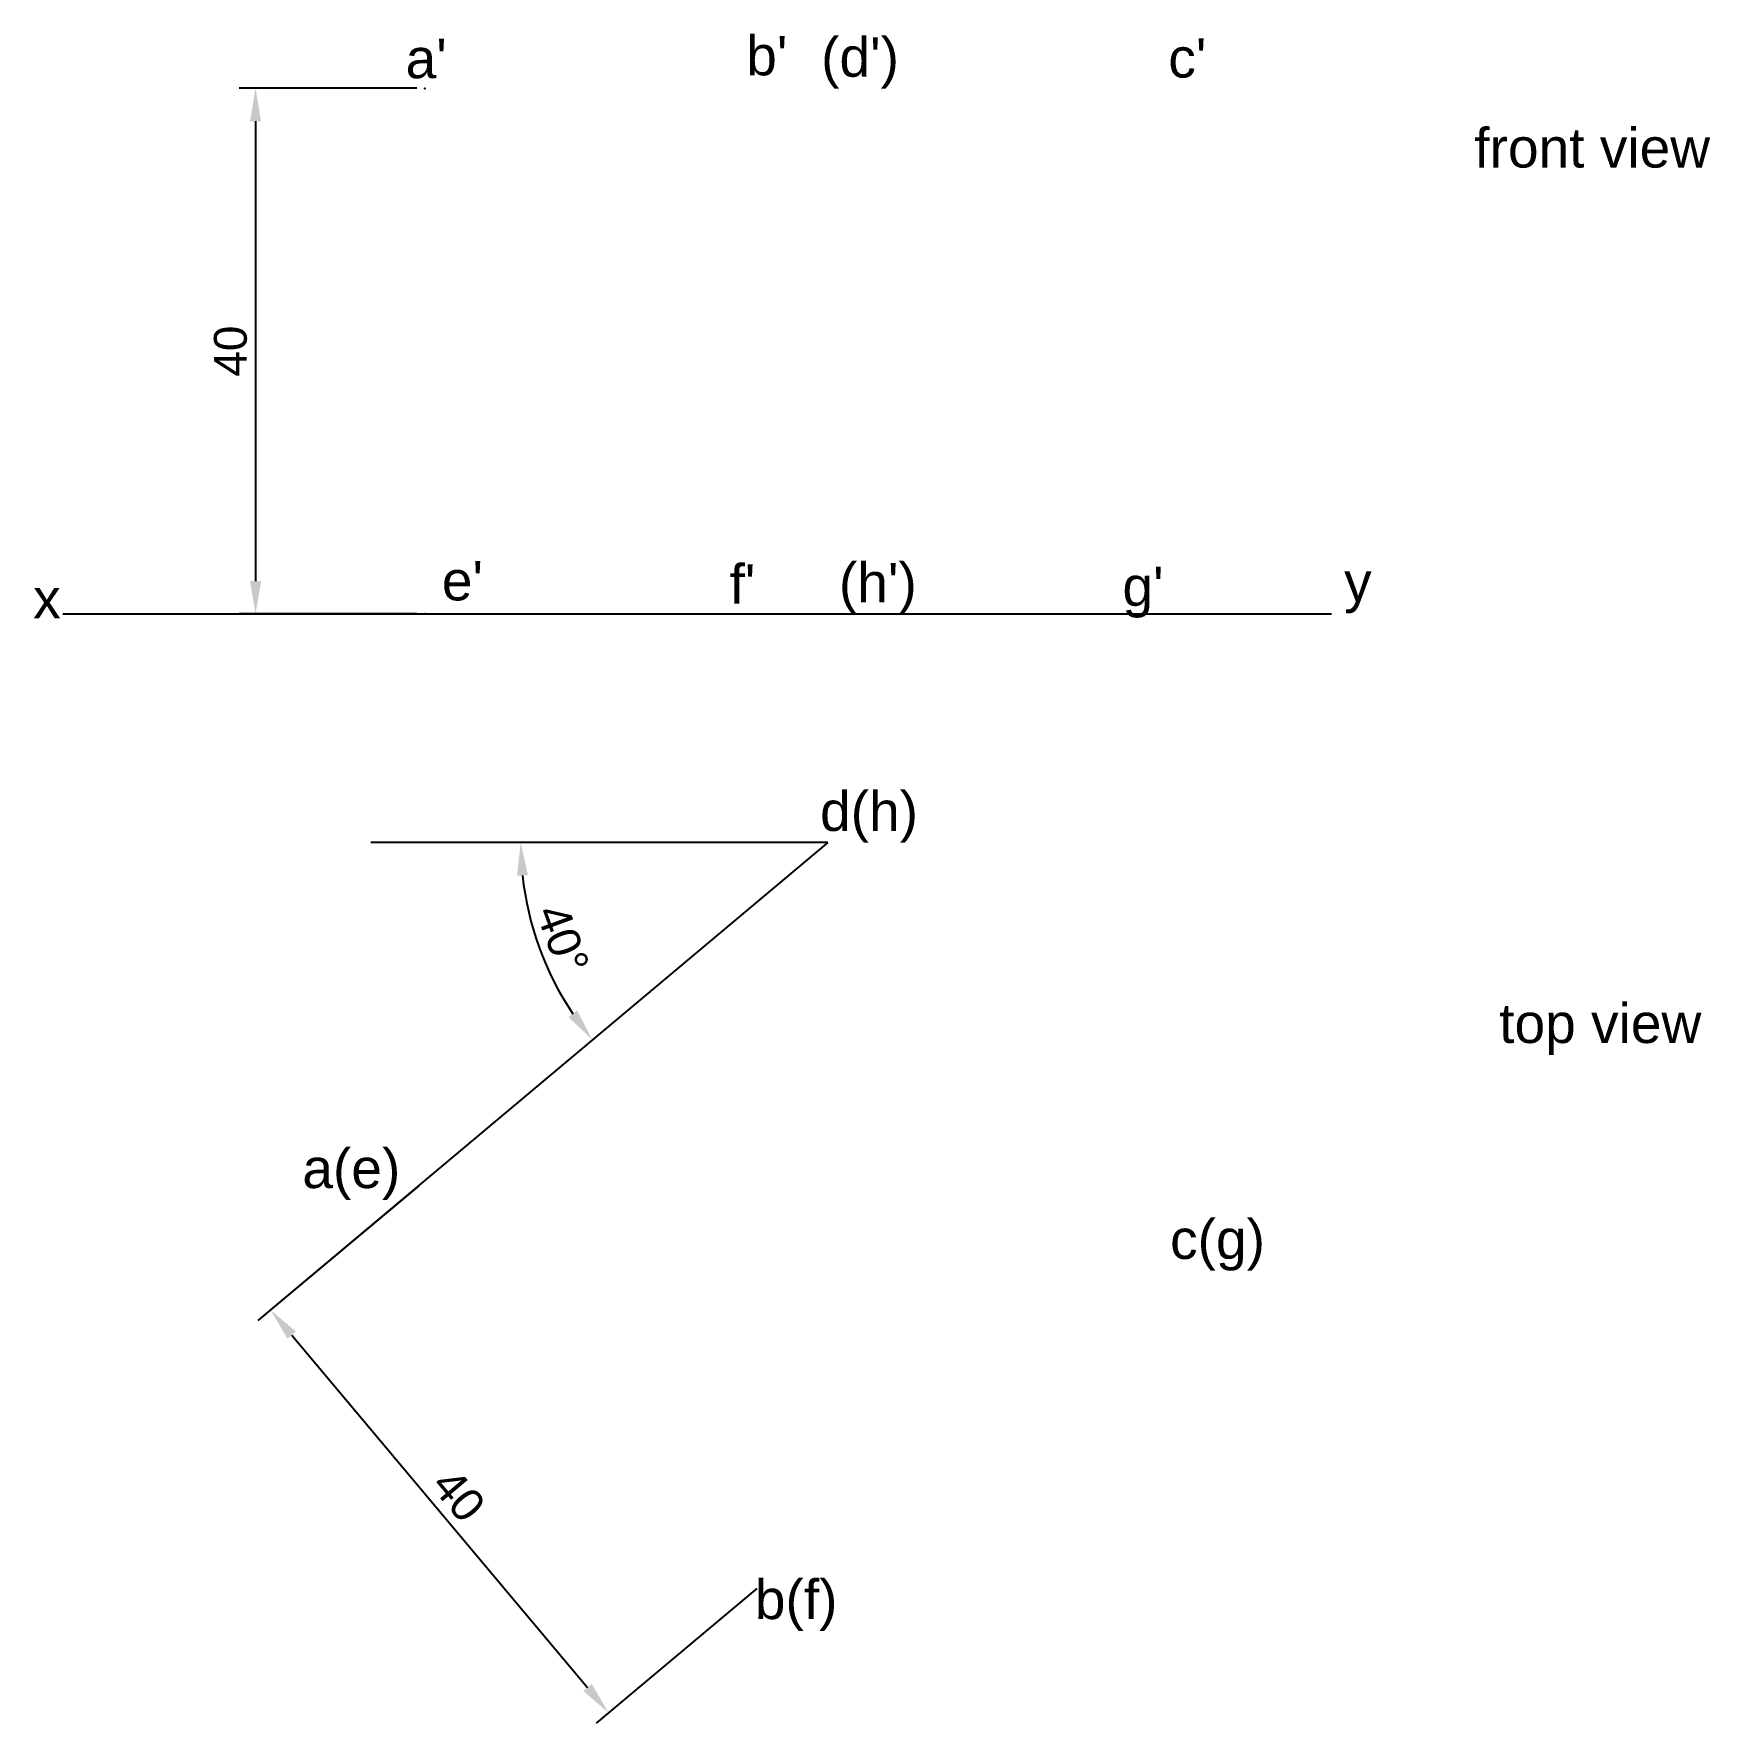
# Paper-space layout 'Layout1' of a CAD drawing. Header units: millimetres. Extents: x 79 to 206, y 34 to 162.
import ezdxf

# ---------------------------------------------------------------- set-up
doc = ezdxf.new("R2010")
doc.units = ezdxf.units.MM
doc.styles.get("Standard").update_dxf_attribs({"font": 'arial.ttf'})
doc.dimstyles.new('ISO-25', dxfattribs={"dimtxt": 2.5, "dimasz": 2.5, "dimexe": 1.25, "dimexo": 0.625, "dimtad": 1, "dimtxsty": 'Standard', "dimcen": 2.5, "dimadec": 0, "dimazin": 0, "dimtfac": 1, "dimtmove": 0, "dimatfit": 3, "dimfxl": 1, "dimarcsym": 0})

# ---------------------------------------------------------------- blocks, each defined once
blk = doc.blocks.new('*D6')
at = {"color": 0, "lineweight": -2, "transparency": 16777216}
for p, q in [((107.93, 74.54), (95.7, 64.28)), ((98.27, 63.17), (120.77, 36.36)), ((133.64, 43.9), (121.42, 33.64))]:
    blk.add_line(p, q, dxfattribs=at)
at = {"color": 0, "transparency": 16777216}
for points in [[(98.59, 63.44), (97.95, 62.9), (96.66, 65.08)], [(121.09, 36.63), (120.45, 36.09), (122.37, 34.44)]]:
    blk.add_solid(points, dxfattribs=at)
at = {"layer": 'Defpoints', "color": 0, "transparency": 16777216}
for p in [(108.41, 74.94), (134.12, 44.3), (122.37, 34.44)]:
    blk.add_point(p, dxfattribs=at)
at = {"color": 0, "transparency": 16777216, "insert": (110.97, 50.99), "char_height": 2.5, "attachment_point": 5, "rotation": 310}
blk.add_mtext('40', dxfattribs=at)
blk = doc.blocks.new('*D7')
at = {"color": 0, "lineweight": -2, "transparency": 16777216}
for p, q in [((107.78, 158.05), (94.27, 158.05)), ((95.52, 155.55), (95.52, 120.55)), ((107.78, 118.05), (94.27, 118.05))]:
    blk.add_line(p, q, dxfattribs=at)
at = {"color": 0, "transparency": 16777216}
for points in [[(95.1, 155.55), (95.94, 155.55), (95.52, 158.05)], [(95.1, 120.55), (95.94, 120.55), (95.52, 118.05)]]:
    blk.add_solid(points, dxfattribs=at)
at = {"layer": 'Defpoints', "color": 0, "transparency": 16777216}
for p in [(108.41, 158.05), (95.52, 118.05), (108.41, 118.05)]:
    blk.add_point(p, dxfattribs=at)
at = {"color": 0, "transparency": 16777216, "insert": (93.62, 138.05), "char_height": 2.5, "attachment_point": 5, "rotation": 90}
blk.add_mtext('40', dxfattribs=at)
blk = doc.blocks.new('*D13')
at = {"color": 0, "lineweight": -2, "transparency": 16777216}
blk.add_arc((139.05, 100.65), 23.36, 186.1342, 213.8658, dxfattribs=at)
at = {"color": 0, "transparency": 16777216}
for points in [[(115.4, 98.13), (116.24, 98.18), (115.69, 100.65)], [(119.98, 87.88), (119.32, 87.38), (121.15, 85.63)]]:
    blk.add_solid(points, dxfattribs=at)
at = {"layer": 'Defpoints', "color": 0, "transparency": 16777216}
for p in [(104.28, 100.65), (139.05, 100.65), (139.05, 100.65), (116.32, 95.26), (96.66, 65.08)]:
    blk.add_point(p, dxfattribs=at)
at = {"color": 0, "transparency": 16777216, "insert": (118.88, 93.31), "char_height": 2.5, "attachment_point": 5, "rotation": 290}
blk.add_mtext('40°', dxfattribs=at)

psp = doc.layouts.get("Layout1")

# ---------------------------------------------------------------- linework, layer by layer
for p, q in [((80.853, 118.049), (177.355, 118.049)), ((139.049, 100.65), (96.662, 65.084)), ((139.049, 100.65), (104.285, 100.65))]:
    psp.add_line(p, q)
for p in [(108.407, 158.049), (108.407, 118.049)]:
    psp.add_point(p)

# ---------------------------------------------------------------- texts
for s, p in [("b'", (132.847, 159.041)), ("(d')", (138.542, 158.934)), ("a'", (106.934, 158.819)), ("c'", (164.953, 158.867)), ('front view', (188.232, 152.023)), ("e'", (109.692, 119.083)), ("f'", (131.575, 118.834)), ("(h')", (139.898, 118.934)), ("g'", (161.463, 118.654)), ('y', (178.327, 118.998)), ('x', (78.603, 117.718)), ('d(h)', (138.462, 101.539)), ('top view', (190.125, 85.401)), ('a(e)', (99.078, 74.361)), ('c(g)', (165.088, 68.968)), ('b(f)', (133.499, 41.562))]:
    psp.add_text(s, height=3).set_placement(p)

# ---------------------------------------------------------------- dimensions: what is measured, and where the dimension line sits
dim = psp.add_linear_dim(base=(95.52, 118.049), p1=(108.407, 158.049), p2=(108.407, 118.049), angle=90, dimstyle='ISO-25')
dim.commit()
dim.dimension.update_dxf_attribs({"geometry": '*D7', "text_midpoint": (93.619, 138.049)})
dim = psp.add_angular_dim_2l(base=(116.316, 95.262), line1=((139.049, 100.65), (104.285, 100.65)), line2=((139.049, 100.65), (96.662, 65.084)), dimstyle='ISO-25')
dim.commit()
dim.dimension.update_dxf_attribs({"geometry": '*D13', "text_midpoint": (118.882, 93.31)})
dim = psp.add_aligned_dim(p1=(108.407, 74.939), p2=(134.118, 44.297), distance=-15.331, dimstyle='ISO-25', override={"dimlfac": -1})
dim.commit()
dim.dimension.update_dxf_attribs({"geometry": '*D6', "text_midpoint": (110.975, 50.985)})

doc.saveas('drawing.dxf')
